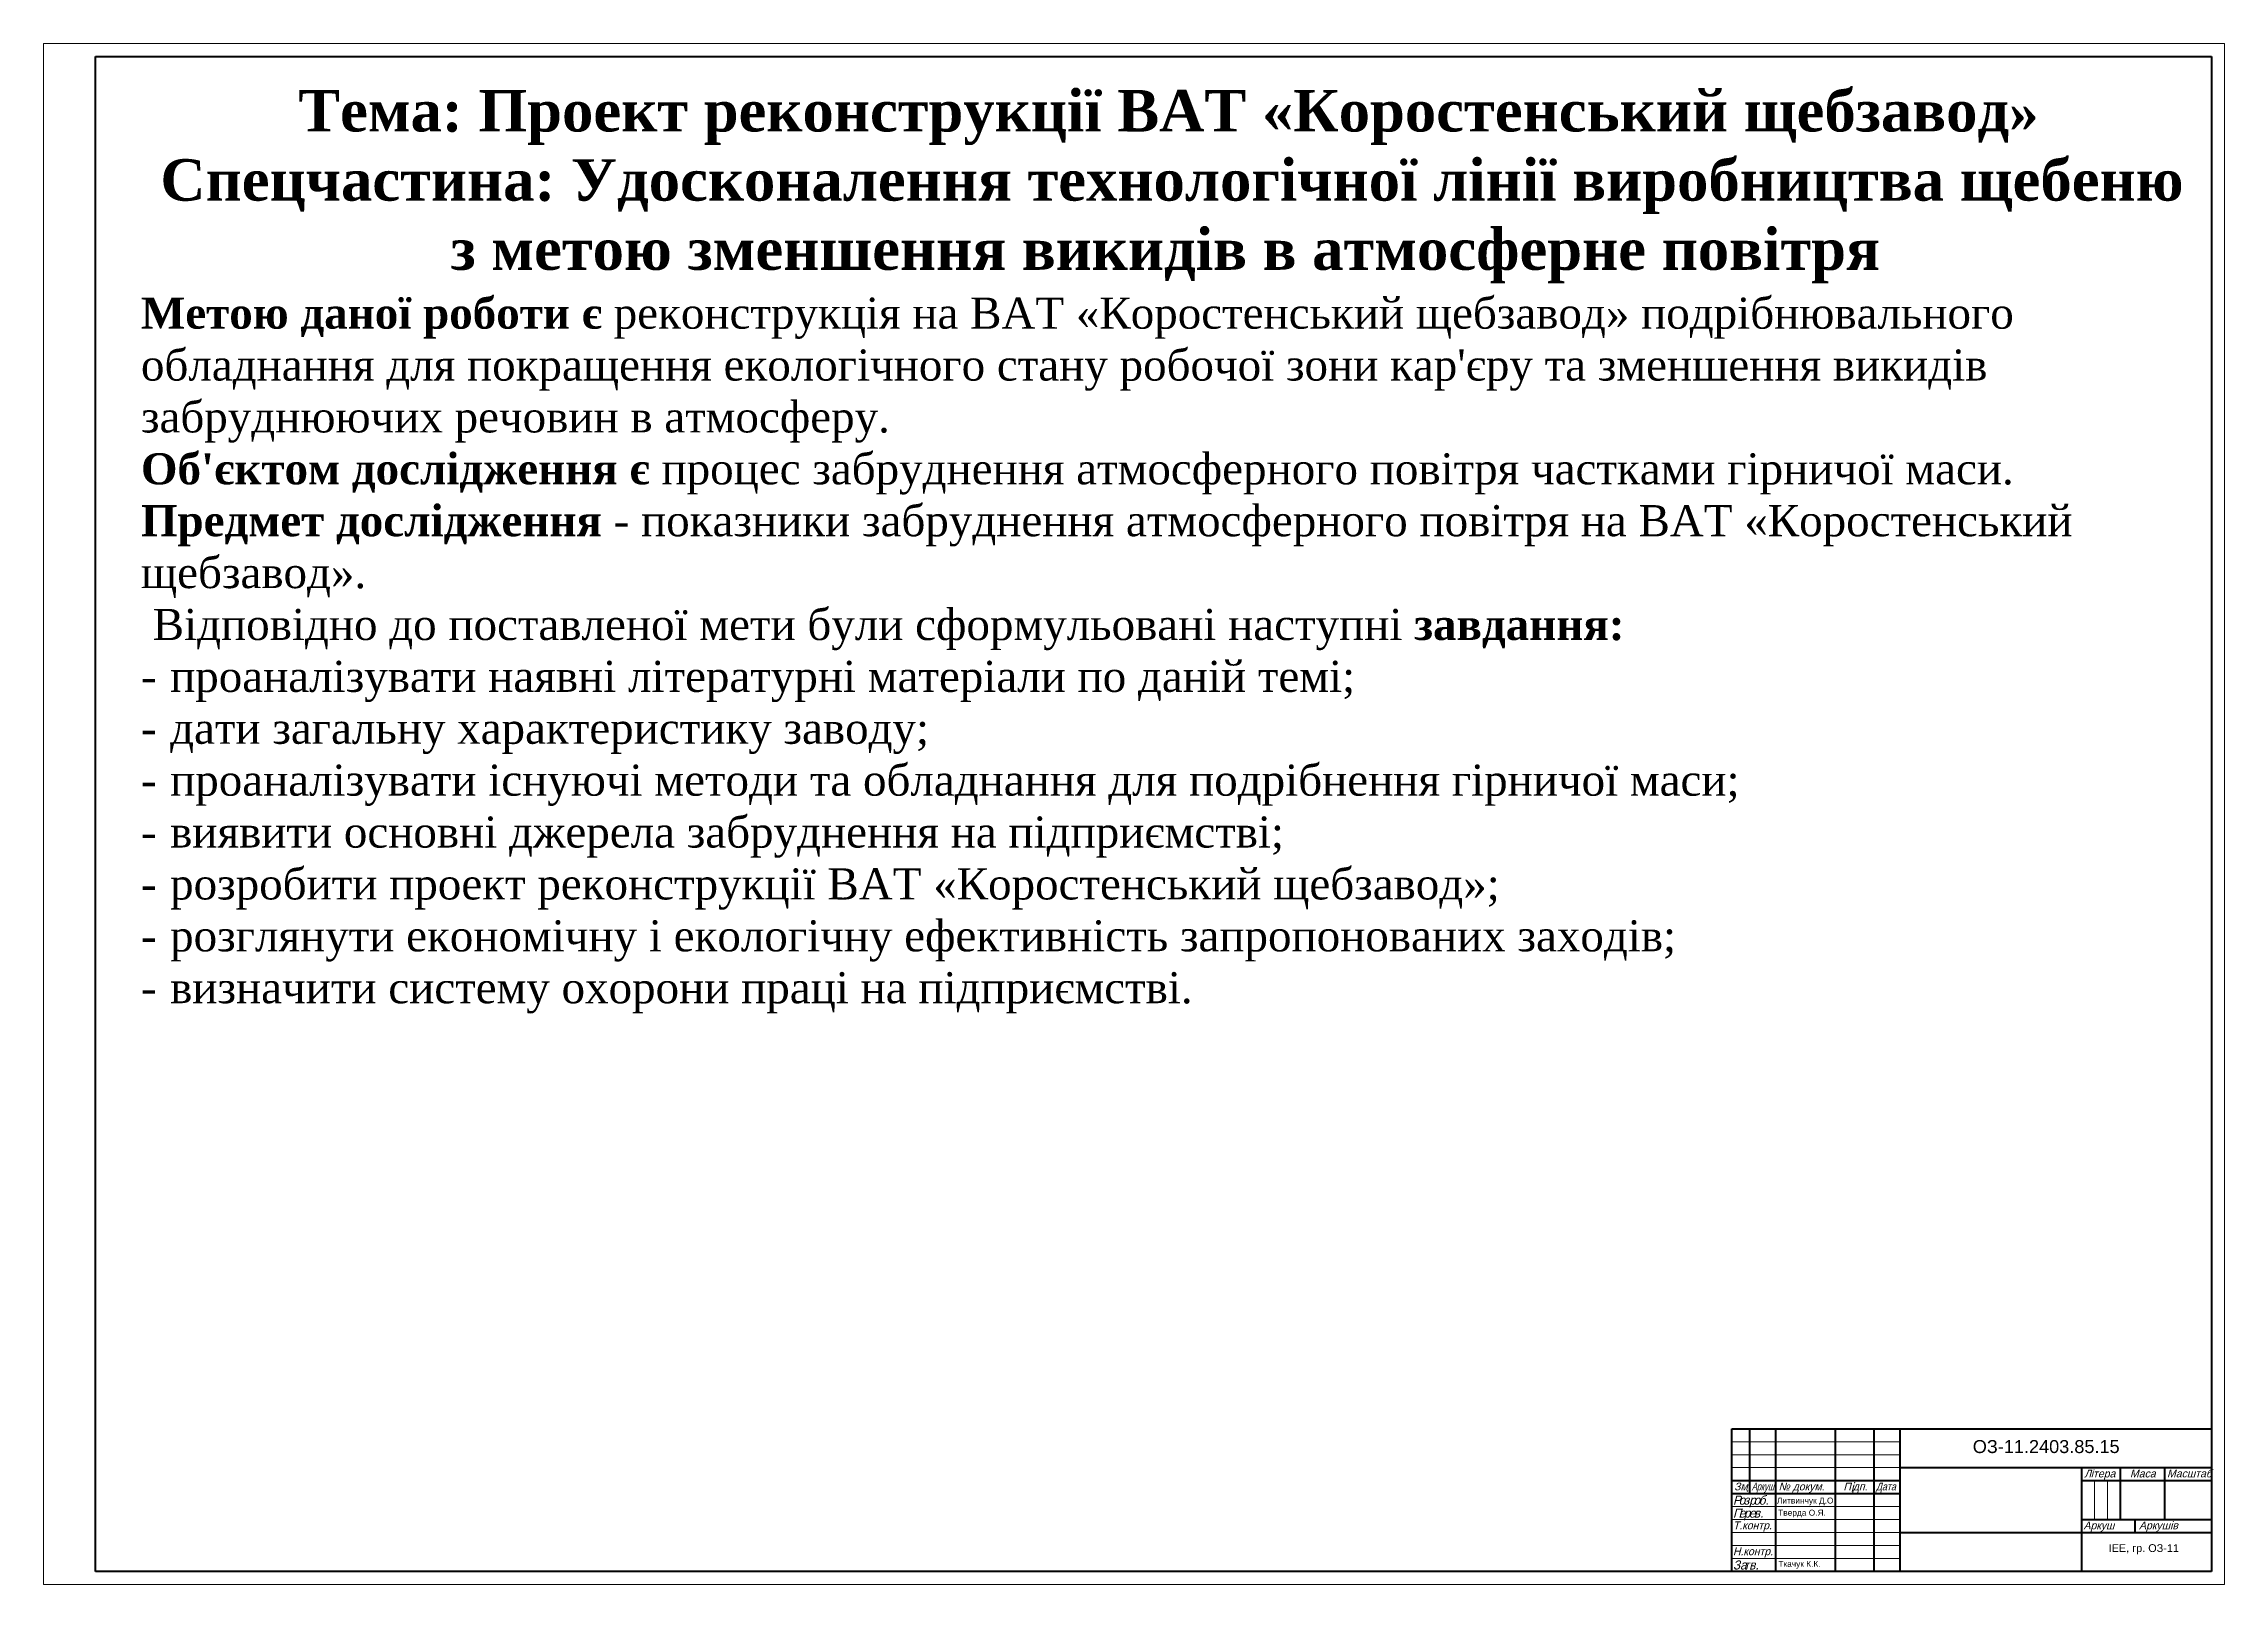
# Model space of a CAD drawing. Header units: millimetres. Extents: x 2024 to 2865, y 1521 to 2115.
import ezdxf

# ---------------------------------------------------------------- set-up
doc = ezdxf.new("R2010")
doc.units = ezdxf.units.MM
doc.linetypes.add('K5LT_BASIC', pattern=[0])
doc.linetypes.add('K5LT_THIN', pattern=[0])
doc.styles.add('KTEXTSTYLE', font='bgothl.ttf', dxfattribs={"width": 0.96, "height": 5})
doc.styles.get("Standard").update_dxf_attribs({"font": 'arial.ttf'})

# ---------------------------------------------------------------- blocks, each defined once
blk = doc.blocks.new('U0')
at = {"color": 7, "linetype": 'K5LT_THIN', "lineweight": 18}
for p, q in [((0, 0), (0, 594)), ((0, 594), (841, 594)), ((841, 594), (841, 0)), ((651, 55), (716, 55)), ((651, 50), (716, 50)), ((651, 45), (716, 45)), ((790.96, 25), (790.96, 40)), ((795.98, 25), (795.98, 40)), ((651, 30), (716, 30)), ((651, 25), (716, 25)), ((651, 20), (716, 20)), ((651, 15), (716, 15)), ((651, 10), (716, 10)), ((841, 0), (0, 0))]:
    blk.add_line(p, q, dxfattribs=at)
at = {"color": 7, "linetype": 'K5LT_BASIC', "lineweight": 60}
for p, q in [((20, 5), (20, 589)), ((20, 589), (836, 589)), ((836, 589), (836, 5)), ((651, 60), (836, 60)), ((651, 5), (651, 60)), ((658, 35), (658, 60)), ((668, 5), (668, 60)), ((691, 5), (691, 60)), ((706, 5), (706, 60)), ((716, 5), (716, 60)), ((716, 45), (836, 45)), ((786, 5), (786, 45)), ((801, 25), (801, 45)), ((818, 25), (818, 45)), ((651, 40), (716, 40)), ((651, 35), (716, 35)), ((786, 40), (801, 40)), ((801, 40), (836, 40)), ((716, 20), (786, 20)), ((786, 25), (836, 25)), ((786, 20), (836, 20)), ((806.57, 20), (806.57, 25)), ((836, 5), (20, 5))]:
    blk.add_line(p, q, dxfattribs=at)
at = {"color": 7, "insert": (8.77, 258.85), "char_height": 2.5, "attachment_point": 1, "rotation": 90, "style": 'KTEXTSTYLE'}
blk.add_mtext('\\H3.5;\\W0.965;\\Q15;\\Q15; ', dxfattribs=at)
at = {"color": 7, "attachment_point": 1, "style": 'KTEXTSTYLE'}
for s, insert, char_height in [('{\\fArial|b0|i0|c204|p34;\\Q15;\\W0.965;Л}', (786.98, 44.23), 3), ('{\\fArial|b0|i0|c204|p34;\\Q15;\\W0.965;ітера}', (789.48, 44.23), 3), ('{\\fArial|b0|i0|c204|p34;\\Q15;\\W0.965;Маса}', (804.6, 44.23), 3), ('{\\fArial|b0|i0|c204|p34;\\Q15;\\W0.965;Масштаб}', (818.89, 44.25), 3), ('\\H3.5;\\W0.965;\\Q15;\\Q15;Р', (651.5, 34.23), 2.5), ('{\\fArial|b0|i0|c204|p34;\\Q15;\\W0.965;Зм}', (651.95, 39.23), 3), ('\\H3.5;\\W0.965;\\Q15;\\Q15;.', (656.4, 39.23), 2.5), ('{\\fArial|b0|i0|c204|p34;\\Q15;\\W0.665;Аркуш}', (658.71, 39.23), 3), ('\\H3.5;\\W0.965;\\Q15;\\Q15;б.', (661.41, 34.23), 2.5), ('{\\fArial|b0|i0|c0|p34;\\Q15;\\W0.965;№ \\fArial|b0|i0|c204|p34;докум\\fBankGothic Lt BT|b0|i0|c0|p34;.}', (669.06, 39.23), 3), ('{\\fArial|b0|i0|c204|p34;\\Q15;\\W0.965;П}', (694.08, 39.23), 3), ('\\H3.5;\\W0.965;\\Q15;\\Q15;і', (696.97, 39.23), 2.5), ('{\\fArial|b0|i0|c204|p34;\\Q15;\\W0.965;дп\\fBankGothic Lt BT|b0|i0|c0|p34;.}', (697.71, 39.23), 3), ('{\\fArial|b0|i0|c204|p34;\\Q15;\\W0.816;Дата}', (706.62, 39.23), 3), ('\\H3.5;\\W0.965;\\Q15;\\Q15;П', (651.5, 29.23), 2.5), ('\\H3.5;\\W0.965;\\Q15;\\Q15;о', (653.72, 34.23), 2.5), ('\\H3.5;\\W0.965;\\Q15;\\Q15;е', (653.72, 29.23), 2.5), ('\\H3.5;\\W0.965;\\Q15;\\Q15;р', (655.67, 29.23), 2.5), ('\\H3.5;\\W0.965;\\Q15;\\Q15;зр', (655.67, 34.23), 2.5), ('\\H3.5;\\W0.965;\\Q15;\\Q15;е', (657.61, 29.23), 2.5), ('\\H3.5;\\W0.965;\\Q15;\\Q15;о', (659.46, 34.23), 2.5), ('\\H3.5;\\W0.965;\\Q15;\\Q15;в.', (659.56, 29.23), 2.5), ('{\\fArial|b0|i0|c204|p34;\\Q15;\\W0.965;Т\\fBankGothic Lt BT|b0|i0|c0|p34;.\\fArial|b0|i0|c204|p34;контр\\fBankGothic Lt BT|b0|i0|c0|p34;.}', (651.5, 24.25), 3), ('{\\fArial|b0|i0|c204|p34;\\Q15;\\W0.953;Аркуш}', (786.72, 24.23), 3), ('{\\fArial|b0|i0|c204|p34;\\Q15;\\W0.965;Аркушів}', (808.08, 24.23), 3), ('{\\fArial|b0|i0|c204|p34;\\Q15;\\W0.965;Н\\fBankGothic Lt BT|b0|i0|c0|p34;.\\fArial|b0|i0|c204|p34;контр\\fBankGothic Lt BT|b0|i0|c0|p34;.}', (651.5, 14.25), 3), ('\\H3.5;\\W0.965;\\Q15;\\Q15;За', (651.5, 9.23), 2.5), ('\\H3.5;\\W0.965;\\Q15;\\Q15;тв.', (655.67, 9.23), 2.5)]:
    blk.add_mtext(s, dxfattribs=dict(at, insert=insert, char_height=char_height))

msp = doc.modelspace()

# ---------------------------------------------------------------- block references
msp.add_blockref('U0', (2023.88, 1521.42))

# ---------------------------------------------------------------- texts
at = {"attachment_point": 1}
for s, width, heights, insert, char_height in [("\\pi70.042,l-9.375;{\\fTimes New Roman|b1|i0|c204|p18;\\H6.4x;Тема: Проект реконструкції ВАТ «Коростенський щебзавод\\H0.9375x;»\\fTimes New Roman|b0|i0|c204|p18;\\P\\pi16.863;\\fTimes New Roman|b1|i0|c204|p18;\\H1.0667x;Спецчастина: Удосконалення технологічної лінії виробництва щебеню \\H2.12x; \\H0.47171x;\\P\\pi128.75;з метою зменшення викидів в атмосферне повітря\\H1.7467x; \\H0.57251x;\\P\\pi9.375;\\H0.74998x;Метою даної роботи є\\fTimes New Roman|b0|i0|c204|p18; реконструкція на ВАТ «Коростенський щебзавод» подрібнювального \\H2.1829x; \\H0.45811x;\\Pобладнання для покращення екологічного стану робочої зони кар'єру та зменшення викидів \\H1.7502x; \\H0.57135x;\\Pзабруднюючих речовин в атмосферу. \\H1.8945x; \\H0.52786x;\\P\\fTimes New Roman|b1|i0|c204|p18;Об'єктом дослідження є\\fTimes New Roman|b0|i0|c204|p18; процес забруднення атмосферного повітря частками гірничої маси.\\H1.8464x; \\H0.5416x;\\P\\fTimes New Roman|b1|i0|c204|p18;Предмет дослідження\\fTimes New Roman|b0|i0|c204|p18; - показники забруднення атмосферного повітря на ВАТ «Коростенський \\H1.8624x; \\H0.53694x;\\Pщебзавод». \\H1.8571x; \\H0.53848x;\\P Відповідно до поставленої мети були сформульовані наступні \\fTimes New Roman|b1|i0|c204|p18;завдання: \\H1.8588x; \\H0.53797x;\\P\\pt11.25;\\fTimes New Roman|b0|i0|c204|p18;-^Iпроаналізувати наявні літературні матеріали по даній темі; \\H1.8583x; \\H0.53814x;\\P-^Iдати загальну характеристику заводу; \\H1.8332x; \\H0.54549x;\\P-^Iпроаналізувати існуючі методи та обладнання для подрібнення гірничої маси; \\H1.8447x; \\H0.54209x;\\P-^Iвиявити основні джерела забруднення на підприємстві; \\H1.863x; \\H0.53678x;\\P-^Iрозробити проект реконструкції ВАТ «Коростенський щебзавод»; \\H1.8569x; \\H0.53854x;\\P-^Iрозглянути економічну і екологічну ефективність запропонованих заходів; \\H1.8589x; \\H0.53795x;\\P-^Iвизначити систему охорони праці на підприємстві.\\H1.8582x; }", 777.5902, [572.75], (2061.42, 2097.55), 2.5), ('ОЗ-11.2403.85.15', 58.5554, [0], (2767.85, 1577.05), 5), ('Литвинчук Д.О.', 24.6868, [6.09], (2692.33, 1554.89), 2.3), ('Тверда О.Я.', 22.865, [0], (2692.8, 1550.21), 2.3), ('ІЕЕ, гр. ОЗ-11', 49.7974, [0], (2820.25, 1536.9), 3), ('Ткачук К.К.', 23.0241, [0], (2692.9, 1530.49), 2.3)]:
    msp.add_mtext_dynamic_manual_height_columns(s, width=width, gutter_width=12.5, heights=heights, dxfattribs=dict(at, insert=insert, char_height=char_height))

doc.saveas('drawing.dxf')
